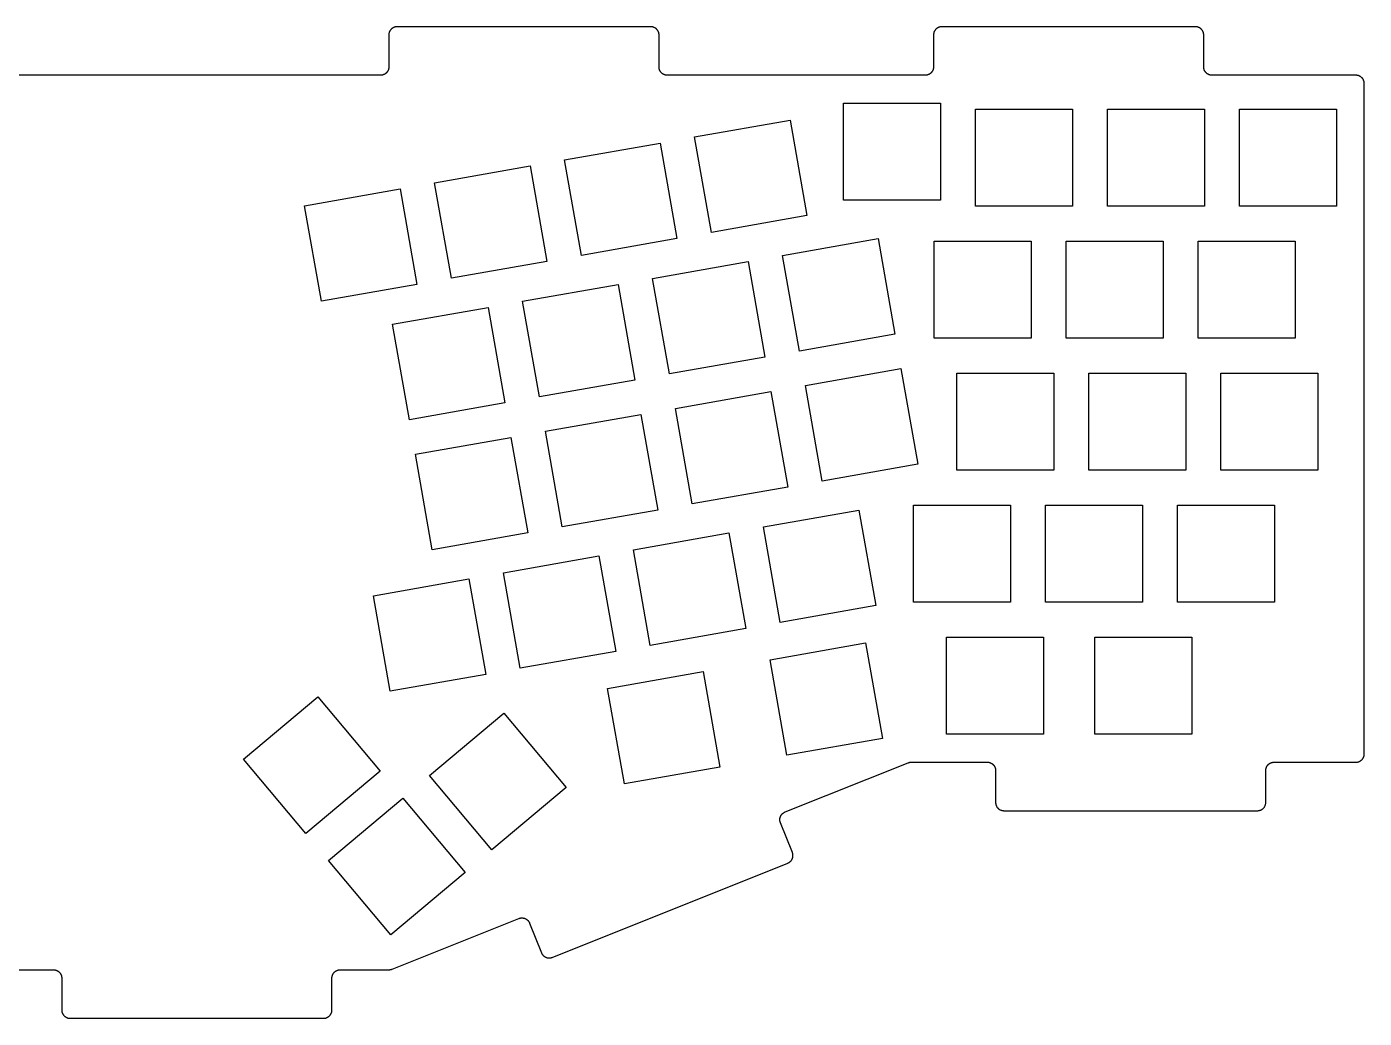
# Model space of a CAD drawing. Header units: metres. Extents: x -189 to 196, y -58 to 86.
# Drawn here: x 3.1 to 196.2, y -57.5 to 85.6 of the extents above; entities that cross this region are included whole.
import ezdxf

# ---------------------------------------------------------------- set-up
doc = ezdxf.new("R2010")
doc.units = ezdxf.units.M

msp = doc.modelspace()

# ---------------------------------------------------------------- linework, layer by layer
for p, q in [((55.5309, 84.9636), (55.5046, 84.9114)), ((55.5597, 85.0144), (55.5309, 84.9636)), ((55.591, 85.0638), (55.5597, 85.0144)), ((55.6246, 85.1116), (55.591, 85.0638)), ((55.6606, 85.1577), (55.6246, 85.1116)), ((55.6987, 85.2019), (55.6606, 85.1577)), ((55.739, 85.2442), (55.6987, 85.2019)), ((55.7814, 85.2845), (55.739, 85.2442)), ((55.8256, 85.3227), (55.7814, 85.2845)), ((55.8717, 85.3586), (55.8256, 85.3227)), ((55.9195, 85.3923), (55.8717, 85.3586)), ((55.9688, 85.4236), (55.9195, 85.3923)), ((56.0197, 85.4524), (55.9688, 85.4236)), ((56.0719, 85.4786), (56.0197, 85.4524)), ((56.1253, 85.5023), (56.0719, 85.4786)), ((56.1798, 85.5234), (56.1253, 85.5023)), ((56.2353, 85.5417), (56.1798, 85.5234)), ((56.2916, 85.5573), (56.2353, 85.5417)), ((56.3486, 85.5701), (56.2916, 85.5573)), ((56.4062, 85.5801), (56.3486, 85.5701)), ((56.4642, 85.5872), (56.4062, 85.5801)), ((56.5225, 85.5915), (56.4642, 85.5872)), ((56.5809, 85.593), (56.5225, 85.5915)), ((93.1997, 85.593), (56.5809, 85.593)), ((93.2581, 85.5915), (93.1997, 85.593)), ((93.3164, 85.5872), (93.2581, 85.5915)), ((93.3744, 85.5801), (93.3164, 85.5872)), ((93.432, 85.5701), (93.3744, 85.5801)), ((93.489, 85.5573), (93.432, 85.5701)), ((93.5453, 85.5417), (93.489, 85.5573)), ((93.6008, 85.5234), (93.5453, 85.5417)), ((93.6553, 85.5023), (93.6008, 85.5234)), ((93.7087, 85.4786), (93.6553, 85.5023)), ((93.7609, 85.4524), (93.7087, 85.4786)), ((93.8118, 85.4236), (93.7609, 85.4524)), ((93.8611, 85.3923), (93.8118, 85.4236)), ((93.9089, 85.3586), (93.8611, 85.3923)), ((93.955, 85.3227), (93.9089, 85.3586)), ((93.9993, 85.2845), (93.955, 85.3227)), ((94.0416, 85.2442), (93.9993, 85.2845)), ((94.0819, 85.2019), (94.0416, 85.2442)), ((94.12, 85.1577), (94.0819, 85.2019)), ((94.156, 85.1116), (94.12, 85.1577)), ((94.1897, 85.0638), (94.156, 85.1116)), ((94.2209, 85.0144), (94.1897, 85.0638)), ((94.2497, 84.9636), (94.2209, 85.0144)), ((94.276, 84.9114), (94.2497, 84.9636)), ((134.142, 84.9636), (134.116, 84.9114)), ((134.171, 85.0144), (134.142, 84.9636)), ((134.202, 85.0638), (134.171, 85.0144)), ((134.236, 85.1116), (134.202, 85.0638)), ((134.272, 85.1577), (134.236, 85.1116)), ((134.31, 85.2019), (134.272, 85.1577)), ((134.35, 85.2442), (134.31, 85.2019)), ((134.392, 85.2845), (134.35, 85.2442)), ((134.437, 85.3227), (134.392, 85.2845)), ((134.483, 85.3586), (134.437, 85.3227)), ((134.53, 85.3923), (134.483, 85.3586)), ((134.58, 85.4236), (134.53, 85.3923)), ((134.631, 85.4524), (134.58, 85.4236)), ((134.683, 85.4786), (134.631, 85.4524)), ((134.736, 85.5023), (134.683, 85.4786)), ((134.791, 85.5234), (134.736, 85.5023)), ((134.846, 85.5417), (134.791, 85.5234)), ((134.903, 85.5573), (134.846, 85.5417)), ((134.96, 85.5701), (134.903, 85.5573)), ((135.017, 85.5801), (134.96, 85.5701)), ((135.075, 85.5872), (135.017, 85.5801)), ((135.134, 85.5915), (135.075, 85.5872)), ((135.192, 85.593), (135.134, 85.5915)), ((171.811, 85.593), (135.192, 85.593)), ((171.869, 85.5915), (171.811, 85.593)), ((171.927, 85.5872), (171.869, 85.5915)), ((171.985, 85.5801), (171.927, 85.5872)), ((172.043, 85.5701), (171.985, 85.5801)), ((172.1, 85.5573), (172.043, 85.5701)), ((172.156, 85.5417), (172.1, 85.5573)), ((172.212, 85.5234), (172.156, 85.5417)), ((172.266, 85.5023), (172.212, 85.5234)), ((172.32, 85.4786), (172.266, 85.5023)), ((172.372, 85.4524), (172.32, 85.4786)), ((172.423, 85.4236), (172.372, 85.4524)), ((172.472, 85.3923), (172.423, 85.4236)), ((172.52, 85.3586), (172.472, 85.3923)), ((172.566, 85.3227), (172.52, 85.3586)), ((172.61, 85.2845), (172.566, 85.3227)), ((172.653, 85.2442), (172.61, 85.2845)), ((172.693, 85.2019), (172.653, 85.2442)), ((172.731, 85.1577), (172.693, 85.2019)), ((172.767, 85.1116), (172.731, 85.1577)), ((172.801, 85.0638), (172.767, 85.1116)), ((172.832, 85.0144), (172.801, 85.0638)), ((172.861, 84.9636), (172.832, 85.0144)), ((172.887, 84.9114), (172.861, 84.9636)), ((55.3917, 84.4608), (55.3903, 84.4023)), ((55.3903, 84.4023), (55.3903, 79.7912)), ((55.396, 84.519), (55.3917, 84.4608)), ((55.4032, 84.577), (55.396, 84.519)), ((55.4132, 84.6346), (55.4032, 84.577)), ((55.426, 84.6916), (55.4132, 84.6346)), ((55.4416, 84.748), (55.426, 84.6916)), ((55.4599, 84.8034), (55.4416, 84.748)), ((55.4809, 84.858), (55.4599, 84.8034)), ((55.5046, 84.9114), (55.4809, 84.858)), ((94.2997, 84.858), (94.276, 84.9114)), ((94.3207, 84.8034), (94.2997, 84.858)), ((94.339, 84.748), (94.3207, 84.8034)), ((94.3546, 84.6916), (94.339, 84.748)), ((94.3674, 84.6346), (94.3546, 84.6916)), ((94.3774, 84.577), (94.3674, 84.6346)), ((94.3846, 84.519), (94.3774, 84.577)), ((94.3889, 84.4608), (94.3846, 84.519)), ((94.3903, 84.4023), (94.3889, 84.4608)), ((94.3903, 79.7912), (94.3903, 84.4023)), ((134.003, 84.4608), (134.001, 84.4023)), ((134.001, 84.4023), (134.001, 79.7912)), ((134.007, 84.519), (134.003, 84.4608)), ((134.014, 84.577), (134.007, 84.519)), ((134.024, 84.6346), (134.014, 84.577)), ((134.037, 84.6916), (134.024, 84.6346)), ((134.053, 84.748), (134.037, 84.6916)), ((134.071, 84.8034), (134.053, 84.748)), ((134.092, 84.858), (134.071, 84.8034)), ((134.116, 84.9114), (134.092, 84.858)), ((172.911, 84.858), (172.887, 84.9114)), ((172.932, 84.8034), (172.911, 84.858)), ((172.95, 84.748), (172.932, 84.8034)), ((172.966, 84.6916), (172.95, 84.748)), ((172.978, 84.6346), (172.966, 84.6916)), ((172.988, 84.577), (172.978, 84.6346)), ((172.996, 84.519), (172.988, 84.577)), ((173, 84.4608), (172.996, 84.519)), ((173.001, 84.4023), (173, 84.4608)), ((173.001, 79.7912), (173.001, 84.4023)), ((55.2131, 79.1592), (55.1973, 79.1341)), ((55.2281, 79.1841), (55.2131, 79.1592)), ((55.2426, 79.2098), (55.2281, 79.1841)), ((55.2563, 79.2353), (55.2426, 79.2098)), ((55.2694, 79.2614), (55.2563, 79.2353)), ((55.282, 79.288), (55.2694, 79.2614)), ((55.2938, 79.3148), (55.282, 79.288)), ((55.3049, 79.3415), (55.2938, 79.3148)), ((55.3153, 79.3686), (55.3049, 79.3415)), ((55.3253, 79.3964), (55.3153, 79.3686)), ((55.3345, 79.4244), (55.3253, 79.3964)), ((55.3429, 79.4518), (55.3345, 79.4244)), ((55.3507, 79.4802), (55.3429, 79.4518)), ((55.3578, 79.5085), (55.3507, 79.4802)), ((55.3643, 79.5375), (55.3578, 79.5085)), ((55.3698, 79.5652), (55.3643, 79.5375)), ((55.375, 79.5948), (55.3698, 79.5652)), ((55.3792, 79.6231), (55.375, 79.5948)), ((55.3828, 79.6528), (55.3792, 79.6231)), ((55.3856, 79.6811), (55.3828, 79.6528)), ((55.3878, 79.7105), (55.3856, 79.6811)), ((55.3892, 79.7399), (55.3878, 79.7105)), ((55.3901, 79.7756), (55.3892, 79.7399)), ((55.3903, 79.7912), (55.3901, 79.7756)), ((94.3905, 79.7756), (94.3903, 79.7912)), ((94.3914, 79.7399), (94.3905, 79.7756)), ((94.3928, 79.7105), (94.3914, 79.7399)), ((94.395, 79.6811), (94.3928, 79.7105)), ((94.3978, 79.6528), (94.395, 79.6811)), ((94.4014, 79.6231), (94.3978, 79.6528)), ((94.4056, 79.5948), (94.4014, 79.6231)), ((94.4108, 79.5652), (94.4056, 79.5948)), ((94.4163, 79.5375), (94.4108, 79.5652)), ((94.4228, 79.5085), (94.4163, 79.5375)), ((94.4299, 79.4802), (94.4228, 79.5085)), ((94.4377, 79.4518), (94.4299, 79.4802)), ((94.4461, 79.4244), (94.4377, 79.4518)), ((94.4553, 79.3964), (94.4461, 79.4244)), ((94.4653, 79.3686), (94.4553, 79.3964)), ((94.4757, 79.3415), (94.4653, 79.3686)), ((94.4868, 79.3148), (94.4757, 79.3415)), ((94.4986, 79.288), (94.4868, 79.3148)), ((94.5112, 79.2614), (94.4986, 79.288)), ((94.5244, 79.2353), (94.5112, 79.2614)), ((94.538, 79.2098), (94.5244, 79.2353)), ((94.5525, 79.1841), (94.538, 79.2098)), ((94.5675, 79.1592), (94.5525, 79.1841)), ((94.5833, 79.1341), (94.5675, 79.1592)), ((133.824, 79.1592), (133.808, 79.1341)), ((133.839, 79.1841), (133.824, 79.1592)), ((133.854, 79.2098), (133.839, 79.1841)), ((133.867, 79.2353), (133.854, 79.2098)), ((133.88, 79.2614), (133.867, 79.2353)), ((133.893, 79.288), (133.88, 79.2614)), ((133.905, 79.3148), (133.893, 79.288)), ((133.916, 79.3415), (133.905, 79.3148)), ((133.926, 79.3686), (133.916, 79.3415)), ((133.936, 79.3964), (133.926, 79.3686)), ((133.946, 79.4244), (133.936, 79.3964)), ((133.954, 79.4518), (133.946, 79.4244)), ((133.962, 79.4802), (133.954, 79.4518)), ((133.969, 79.5085), (133.962, 79.4802)), ((133.975, 79.5375), (133.969, 79.5085)), ((133.981, 79.5652), (133.975, 79.5375)), ((133.986, 79.5948), (133.981, 79.5652)), ((133.99, 79.6231), (133.986, 79.5948)), ((133.994, 79.6528), (133.99, 79.6231)), ((133.997, 79.6811), (133.994, 79.6528)), ((133.999, 79.7105), (133.997, 79.6811)), ((134, 79.7399), (133.999, 79.7105)), ((134.001, 79.7756), (134, 79.7399)), ((134.001, 79.7912), (134.001, 79.7756)), ((173.002, 79.7756), (173.001, 79.7912)), ((173.002, 79.7399), (173.002, 79.7756)), ((173.004, 79.7105), (173.002, 79.7399)), ((173.006, 79.6811), (173.004, 79.7105)), ((173.009, 79.6528), (173.006, 79.6811)), ((173.012, 79.6231), (173.009, 79.6528)), ((173.017, 79.5948), (173.012, 79.6231)), ((173.022, 79.5652), (173.017, 79.5948)), ((173.027, 79.5375), (173.022, 79.5652)), ((173.034, 79.5085), (173.027, 79.5375)), ((173.041, 79.4802), (173.034, 79.5085)), ((173.049, 79.4518), (173.041, 79.4802)), ((173.057, 79.4244), (173.049, 79.4518)), ((173.066, 79.3964), (173.057, 79.4244)), ((173.076, 79.3686), (173.066, 79.3964)), ((173.087, 79.3415), (173.076, 79.3686)), ((173.098, 79.3148), (173.087, 79.3415)), ((173.11, 79.288), (173.098, 79.3148)), ((173.122, 79.2614), (173.11, 79.288)), ((173.135, 79.2353), (173.122, 79.2614)), ((173.149, 79.2098), (173.135, 79.2353)), ((173.164, 79.1841), (173.149, 79.2098)), ((173.178, 79.1592), (173.164, 79.1841)), ((173.194, 79.1341), (173.178, 79.1592)), ((54.1921, 78.593), (-54.1921, 78.593)), ((54.2076, 78.5932), (54.1921, 78.593)), ((54.2433, 78.594), (54.2076, 78.5932)), ((54.2727, 78.5955), (54.2433, 78.594)), ((54.3021, 78.5976), (54.2727, 78.5955)), ((54.3304, 78.6004), (54.3021, 78.5976)), ((54.3601, 78.6041), (54.3304, 78.6004)), ((54.3885, 78.6083), (54.3601, 78.6041)), ((54.4181, 78.6134), (54.3885, 78.6083)), ((54.4457, 78.6189), (54.4181, 78.6134)), ((54.4747, 78.6255), (54.4457, 78.6189)), ((54.5031, 78.6326), (54.4747, 78.6255)), ((54.5314, 78.6404), (54.5031, 78.6326)), ((54.5589, 78.6487), (54.5314, 78.6404)), ((54.5869, 78.6579), (54.5589, 78.6487)), ((54.6147, 78.6679), (54.5869, 78.6579)), ((54.6418, 78.6784), (54.6147, 78.6679)), ((54.6685, 78.6895), (54.6418, 78.6784)), ((54.6953, 78.7013), (54.6685, 78.6895)), ((54.7219, 78.7139), (54.6953, 78.7013)), ((54.7479, 78.727), (54.7219, 78.7139)), ((54.7735, 78.7406), (54.7479, 78.727)), ((54.7991, 78.7552), (54.7735, 78.7406)), ((54.8241, 78.7701), (54.7991, 78.7552)), ((54.8491, 78.786), (54.8241, 78.7701)), ((54.873, 78.8019), (54.8491, 78.786)), ((54.897, 78.8189), (54.873, 78.8019)), ((54.9204, 78.8362), (54.897, 78.8189)), ((54.9436, 78.8544), (54.9204, 78.8362)), ((54.9658, 78.8725), (54.9436, 78.8544)), ((54.9882, 78.8918), (54.9658, 78.8725)), ((55.0099, 78.9115), (54.9882, 78.8918)), ((55.0308, 78.9314), (55.0099, 78.9115)), ((55.0519, 78.9525), (55.0308, 78.9314)), ((55.0717, 78.9733), (55.0519, 78.9525)), ((55.0914, 78.9951), (55.0717, 78.9733)), ((55.1108, 79.0175), (55.0914, 78.9951)), ((55.1289, 79.0396), (55.1108, 79.0175)), ((55.1471, 79.0629), (55.1289, 79.0396)), ((55.1644, 79.0862), (55.1471, 79.0629)), ((55.1813, 79.1103), (55.1644, 79.0862)), ((55.1973, 79.1341), (55.1813, 79.1103)), ((94.5993, 79.1103), (94.5833, 79.1341)), ((94.6163, 79.0862), (94.5993, 79.1103)), ((94.6335, 79.0629), (94.6163, 79.0862)), ((94.6517, 79.0396), (94.6335, 79.0629)), ((94.6698, 79.0175), (94.6517, 79.0396)), ((94.6892, 78.9951), (94.6698, 79.0175)), ((94.7089, 78.9733), (94.6892, 78.9951)), ((94.7287, 78.9525), (94.7089, 78.9733)), ((94.7498, 78.9314), (94.7287, 78.9525)), ((94.7707, 78.9115), (94.7498, 78.9314)), ((94.7924, 78.8918), (94.7707, 78.9115)), ((94.8148, 78.8725), (94.7924, 78.8918)), ((94.837, 78.8544), (94.8148, 78.8725)), ((94.8602, 78.8362), (94.837, 78.8544)), ((94.8836, 78.8189), (94.8602, 78.8362)), ((94.9077, 78.8019), (94.8836, 78.8189)), ((94.9315, 78.786), (94.9077, 78.8019)), ((94.9565, 78.7701), (94.9315, 78.786)), ((94.9815, 78.7552), (94.9565, 78.7701)), ((95.0071, 78.7406), (94.9815, 78.7552)), ((95.0327, 78.727), (95.0071, 78.7406)), ((95.0587, 78.7139), (95.0327, 78.727)), ((95.0853, 78.7013), (95.0587, 78.7139)), ((95.1121, 78.6895), (95.0853, 78.7013)), ((95.1388, 78.6784), (95.1121, 78.6895)), ((95.1659, 78.6679), (95.1388, 78.6784)), ((95.1938, 78.6579), (95.1659, 78.6679)), ((95.2217, 78.6487), (95.1938, 78.6579)), ((95.2492, 78.6404), (95.2217, 78.6487)), ((95.2775, 78.6326), (95.2492, 78.6404)), ((95.3059, 78.6255), (95.2775, 78.6326)), ((95.3349, 78.6189), (95.3059, 78.6255)), ((95.3625, 78.6134), (95.3349, 78.6189)), ((95.3921, 78.6083), (95.3625, 78.6134)), ((95.4205, 78.6041), (95.3921, 78.6083)), ((95.4502, 78.6004), (95.4205, 78.6041)), ((95.4785, 78.5976), (95.4502, 78.6004)), ((95.5079, 78.5955), (95.4785, 78.5976)), ((95.5373, 78.594), (95.5079, 78.5955)), ((95.573, 78.5932), (95.5373, 78.594)), ((95.5885, 78.593), (95.573, 78.5932)), ((132.803, 78.593), (95.5885, 78.593)), ((132.819, 78.5932), (132.803, 78.593)), ((132.854, 78.594), (132.819, 78.5932)), ((132.884, 78.5955), (132.854, 78.594)), ((132.913, 78.5976), (132.884, 78.5955)), ((132.941, 78.6004), (132.913, 78.5976)), ((132.971, 78.6041), (132.941, 78.6004)), ((133, 78.6083), (132.971, 78.6041)), ((133.029, 78.6134), (133, 78.6083)), ((133.057, 78.6189), (133.029, 78.6134)), ((133.086, 78.6255), (133.057, 78.6189)), ((133.114, 78.6326), (133.086, 78.6255)), ((133.142, 78.6404), (133.114, 78.6326)), ((133.17, 78.6487), (133.142, 78.6404)), ((133.198, 78.6579), (133.17, 78.6487)), ((133.226, 78.6679), (133.198, 78.6579)), ((133.253, 78.6784), (133.226, 78.6679)), ((133.28, 78.6895), (133.253, 78.6784)), ((133.306, 78.7013), (133.28, 78.6895)), ((133.333, 78.7139), (133.306, 78.7013)), ((133.359, 78.727), (133.333, 78.7139)), ((133.385, 78.7406), (133.359, 78.727)), ((133.41, 78.7552), (133.385, 78.7406)), ((133.435, 78.7701), (133.41, 78.7552)), ((133.46, 78.786), (133.435, 78.7701)), ((133.484, 78.8019), (133.46, 78.786)), ((133.508, 78.8189), (133.484, 78.8019)), ((133.531, 78.8362), (133.508, 78.8189)), ((133.555, 78.8544), (133.531, 78.8362)), ((133.577, 78.8725), (133.555, 78.8544)), ((133.599, 78.8918), (133.577, 78.8725)), ((133.621, 78.9115), (133.599, 78.8918)), ((133.642, 78.9314), (133.621, 78.9115)), ((133.663, 78.9525), (133.642, 78.9314)), ((133.683, 78.9733), (133.663, 78.9525)), ((133.702, 78.9951), (133.683, 78.9733)), ((133.722, 79.0175), (133.702, 78.9951)), ((133.74, 79.0396), (133.722, 79.0175)), ((133.758, 79.0629), (133.74, 79.0396)), ((133.775, 79.0862), (133.758, 79.0629)), ((133.792, 79.1103), (133.775, 79.0862)), ((133.808, 79.1341), (133.792, 79.1103)), ((173.21, 79.1103), (173.194, 79.1341)), ((173.227, 79.0862), (173.21, 79.1103)), ((173.245, 79.0629), (173.227, 79.0862)), ((173.263, 79.0396), (173.245, 79.0629)), ((173.281, 79.0175), (173.263, 79.0396)), ((173.3, 78.9951), (173.281, 79.0175)), ((173.32, 78.9733), (173.3, 78.9951)), ((173.34, 78.9525), (173.32, 78.9733)), ((173.361, 78.9314), (173.34, 78.9525)), ((173.382, 78.9115), (173.361, 78.9314)), ((173.403, 78.8918), (173.382, 78.9115)), ((173.426, 78.8725), (173.403, 78.8918)), ((173.448, 78.8544), (173.426, 78.8725)), ((173.471, 78.8362), (173.448, 78.8544)), ((173.495, 78.8189), (173.471, 78.8362)), ((173.519, 78.8019), (173.495, 78.8189)), ((173.543, 78.786), (173.519, 78.8019)), ((173.568, 78.7701), (173.543, 78.786)), ((173.592, 78.7552), (173.568, 78.7701)), ((173.618, 78.7406), (173.592, 78.7552)), ((173.644, 78.727), (173.618, 78.7406)), ((173.67, 78.7139), (173.644, 78.727)), ((173.696, 78.7013), (173.67, 78.7139)), ((173.723, 78.6895), (173.696, 78.7013)), ((173.75, 78.6784), (173.723, 78.6895)), ((173.777, 78.6679), (173.75, 78.6784)), ((173.805, 78.6579), (173.777, 78.6679)), ((173.833, 78.6487), (173.805, 78.6579)), ((173.86, 78.6404), (173.833, 78.6487)), ((173.889, 78.6326), (173.86, 78.6404)), ((173.917, 78.6255), (173.889, 78.6326)), ((173.946, 78.6189), (173.917, 78.6255)), ((173.974, 78.6134), (173.946, 78.6189)), ((174.003, 78.6083), (173.974, 78.6134)), ((174.031, 78.6041), (174.003, 78.6083)), ((174.061, 78.6004), (174.031, 78.6041)), ((174.089, 78.5976), (174.061, 78.6004)), ((174.119, 78.5955), (174.089, 78.5976)), ((174.148, 78.594), (174.119, 78.5955)), ((174.184, 78.5932), (174.148, 78.594)), ((174.2, 78.593), (174.184, 78.5932)), ((194.977, 78.593), (174.2, 78.593)), ((195.035, 78.5915), (194.977, 78.593)), ((195.093, 78.5872), (195.035, 78.5915)), ((195.151, 78.5801), (195.093, 78.5872)), ((195.209, 78.5701), (195.151, 78.5801)), ((195.266, 78.5573), (195.209, 78.5701)), ((195.322, 78.5417), (195.266, 78.5573)), ((195.378, 78.5234), (195.322, 78.5417)), ((195.432, 78.5023), (195.378, 78.5234)), ((195.486, 78.4786), (195.432, 78.5023)), ((195.538, 78.4524), (195.486, 78.4786)), ((195.589, 78.4236), (195.538, 78.4524)), ((195.638, 78.3923), (195.589, 78.4236)), ((195.686, 78.3586), (195.638, 78.3923)), ((195.732, 78.3227), (195.686, 78.3586)), ((195.776, 78.2845), (195.732, 78.3227)), ((195.818, 78.2442), (195.776, 78.2845)), ((195.859, 78.2019), (195.818, 78.2442)), ((195.897, 78.1577), (195.859, 78.2019)), ((195.933, 78.1116), (195.897, 78.1577)), ((195.967, 78.0638), (195.933, 78.1116)), ((195.998, 78.0144), (195.967, 78.0638)), ((196.027, 77.9636), (195.998, 78.0144)), ((196.053, 77.9114), (196.027, 77.9636)), ((196.077, 77.858), (196.053, 77.9114)), ((196.098, 77.8034), (196.077, 77.858)), ((196.116, 77.748), (196.098, 77.8034)), ((196.131, 77.6916), (196.116, 77.748)), ((196.144, 77.6346), (196.131, 77.6916)), ((196.154, 77.577), (196.144, 77.6346)), ((196.161, 77.519), (196.154, 77.577)), ((196.166, 77.4608), (196.161, 77.519)), ((196.167, 77.4023), (196.166, 77.4608)), ((196.167, -19.3594), (196.167, 77.4023)), ((120.992, 60.568), (120.992, 74.568)), ((120.992, 74.568), (134.992, 74.568)), ((134.992, 74.568), (134.992, 60.568)), ((140.042, 59.675), (140.042, 73.675)), ((140.042, 73.675), (154.042, 73.675)), ((154.042, 73.675), (154.042, 59.675)), ((159.092, 59.675), (159.092, 73.675)), ((159.092, 73.675), (173.092, 73.675)), ((173.092, 73.675), (173.092, 59.675)), ((178.142, 59.675), (178.142, 73.675)), ((178.142, 73.675), (192.142, 73.675)), ((192.142, 73.675), (192.142, 59.675)), ((99.52, 69.6862), (113.307, 72.1172)), ((113.307, 72.1172), (115.738, 58.3299)), ((101.951, 55.8988), (99.52, 69.6862)), ((80.7594, 66.3782), (94.5468, 68.8092)), ((94.5468, 68.8092), (96.9778, 55.0219)), ((83.1905, 52.5909), (80.7594, 66.3782)), ((61.9989, 63.0702), (75.7862, 65.5012)), ((75.7862, 65.5012), (78.2172, 51.7139)), ((43.2383, 59.7622), (57.0256, 62.1932)), ((57.0256, 62.1932), (59.4566, 48.4059)), ((64.4299, 49.2829), (61.9989, 63.0702)), ((134.992, 60.568), (120.992, 60.568)), ((45.6693, 45.9749), (43.2383, 59.7622)), ((115.738, 58.3299), (101.951, 55.8988)), ((154.042, 59.675), (140.042, 59.675)), ((173.092, 59.675), (159.092, 59.675)), ((192.142, 59.675), (178.142, 59.675)), ((96.9778, 55.0219), (83.1905, 52.5909)), ((112.208, 52.5796), (125.996, 55.0107)), ((125.996, 55.0107), (128.427, 41.2234)), ((134.089, 40.625), (134.089, 54.625)), ((134.089, 54.625), (148.089, 54.625)), ((148.089, 54.625), (148.089, 40.625)), ((153.139, 40.625), (153.139, 54.625)), ((153.139, 54.625), (167.139, 54.625)), ((167.139, 54.625), (167.139, 40.625)), ((172.189, 40.625), (172.189, 54.625)), ((172.189, 54.625), (186.189, 54.625)), ((186.189, 54.625), (186.189, 40.625)), ((114.639, 38.7923), (112.208, 52.5796)), ((78.2172, 51.7139), (64.4299, 49.2829)), ((93.4477, 49.2716), (107.235, 51.7027)), ((107.235, 51.7027), (109.666, 37.9154)), ((59.4566, 48.4059), (45.6693, 45.9749)), ((74.6871, 45.9636), (88.4745, 48.3947)), ((88.4745, 48.3947), (90.9055, 34.6074)), ((95.8788, 35.4843), (93.4477, 49.2716)), ((55.9266, 42.6556), (69.7139, 45.0867)), ((69.7139, 45.0867), (72.145, 31.2994)), ((77.1182, 32.1763), (74.6871, 45.9636)), ((58.3577, 28.8683), (55.9266, 42.6556)), ((128.427, 41.2234), (114.639, 38.7923)), ((148.089, 40.625), (134.089, 40.625)), ((167.139, 40.625), (153.139, 40.625)), ((186.189, 40.625), (172.189, 40.625)), ((109.666, 37.9154), (95.8788, 35.4843)), ((115.516, 33.819), (129.304, 36.2501)), ((129.304, 36.2501), (131.735, 22.4628)), ((137.363, 21.575), (137.363, 35.575)), ((137.363, 35.575), (151.363, 35.575)), ((151.363, 35.575), (151.363, 21.575)), ((156.413, 21.575), (156.413, 35.575)), ((156.413, 35.575), (170.413, 35.575)), ((170.413, 35.575), (170.413, 21.575)), ((175.463, 21.575), (175.463, 35.575)), ((175.463, 35.575), (189.463, 35.575)), ((189.463, 35.575), (189.463, 21.575)), ((90.9055, 34.6074), (77.1182, 32.1763)), ((96.7557, 30.511), (110.543, 32.9421)), ((110.543, 32.9421), (112.974, 19.1548)), ((117.947, 20.0317), (115.516, 33.819)), ((72.145, 31.2994), (58.3577, 28.8683)), ((77.9951, 27.203), (91.7825, 29.6341)), ((91.7825, 29.6341), (94.2135, 15.8468)), ((99.1868, 16.7237), (96.7557, 30.511)), ((80.4262, 13.4157), (77.9951, 27.203)), ((59.2346, 23.895), (73.0219, 26.3261)), ((73.0219, 26.3261), (75.453, 12.5388)), ((61.6656, 10.1077), (59.2346, 23.895)), ((131.735, 22.4628), (117.947, 20.0317)), ((151.363, 21.575), (137.363, 21.575)), ((170.413, 21.575), (156.413, 21.575)), ((189.463, 21.575), (175.463, 21.575)), ((112.974, 19.1548), (99.1868, 16.7237)), ((94.2135, 15.8468), (80.4262, 13.4157)), ((109.444, 13.4044), (123.231, 15.8355)), ((123.231, 15.8355), (125.662, 2.04817)), ((131.112, 2.52499), (131.112, 16.525)), ((131.112, 16.525), (145.112, 16.525)), ((145.112, 16.525), (145.112, 2.52499)), ((150.162, 2.52499), (150.162, 16.525)), ((150.162, 16.525), (164.162, 16.525)), ((164.162, 16.525), (164.162, 2.52499)), ((169.212, 2.52499), (169.212, 16.525)), ((169.212, 16.525), (183.212, 16.525)), ((183.212, 16.525), (183.212, 2.52499)), ((75.453, 12.5388), (61.6656, 10.1077)), ((90.6834, 10.0964), (104.471, 12.5275)), ((104.471, 12.5275), (106.902, -1.25981)), ((111.875, -0.38289), (109.444, 13.4044)), ((93.1145, -3.69089), (90.6834, 10.0964)), ((71.9228, 6.78841), (85.7101, 9.21948)), ((85.7101, 9.21948), (88.1412, -4.56781)), ((53.1623, 3.48041), (66.9496, 5.91148)), ((66.9496, 5.91148), (69.3806, -7.87581)), ((74.3539, -6.99889), (71.9228, 6.78841)), ((55.5933, -10.3069), (53.1623, 3.48041)), ((125.662, 2.04817), (111.875, -0.38289)), ((145.112, 2.52499), (131.112, 2.52499)), ((164.162, 2.52499), (150.162, 2.52499)), ((183.212, 2.52499), (169.212, 2.52499)), ((106.902, -1.25981), (93.1145, -3.69089)), ((110.407, -5.76967), (124.194, -3.33859)), ((124.194, -3.33859), (126.625, -17.1259)), ((135.875, -16.525), (135.875, -2.52499)), ((135.875, -2.52499), (149.875, -2.52499)), ((149.875, -2.52499), (149.875, -16.525)), ((157.306, -16.525), (157.306, -2.52499)), ((157.306, -2.52499), (171.306, -2.52499)), ((171.306, -2.52499), (171.306, -16.525)), ((88.1412, -4.56781), (74.3539, -6.99889)), ((112.838, -19.557), (110.407, -5.76967)), ((86.9562, -9.90466), (100.744, -7.47359)), ((100.744, -7.47359), (103.175, -21.2609)), ((69.3806, -7.87581), (55.5933, -10.3069)), ((34.4317, -20.1323), (45.1563, -11.1332)), ((45.1563, -11.1332), (54.1553, -21.8579)), ((89.3873, -23.692), (86.9562, -9.90466)), ((61.2699, -22.4803), (71.9945, -13.4813)), ((71.9945, -13.4813), (80.9935, -24.2059)), ((126.625, -17.1259), (112.838, -19.557)), ((149.875, -16.525), (135.875, -16.525)), ((171.306, -16.525), (157.306, -16.525)), ((43.4307, -30.8569), (34.4317, -20.1323)), ((112.584, -27.7338), (130.323, -20.6381)), ((130.323, -20.6381), (130.337, -20.6325)), ((130.337, -20.6325), (130.371, -20.6199)), ((130.371, -20.6199), (130.399, -20.6104)), ((130.399, -20.6104), (130.426, -20.6016)), ((130.426, -20.6016), (130.455, -20.5934)), ((130.455, -20.5934), (130.483, -20.586)), ((130.483, -20.586), (130.512, -20.5791)), ((130.512, -20.5791), (130.54, -20.5732)), ((130.54, -20.5732), (130.569, -20.5678)), ((130.569, -20.5678), (130.597, -20.5632)), ((130.597, -20.5632), (130.626, -20.5592)), ((130.626, -20.5592), (130.656, -20.556)), ((130.656, -20.556), (130.684, -20.5535)), ((130.684, -20.5535), (130.716, -20.5516)), ((130.716, -20.5516), (130.741, -20.5506)), ((130.741, -20.5506), (130.767, -20.5501)), ((130.767, -20.5501), (130.778, -20.55)), ((130.778, -20.55), (141.762, -20.55)), ((141.762, -20.55), (141.778, -20.5502)), ((141.778, -20.5502), (141.814, -20.5511)), ((141.814, -20.5511), (141.843, -20.5525)), ((141.843, -20.5525), (141.872, -20.5547)), ((141.872, -20.5547), (141.901, -20.5575)), ((141.901, -20.5575), (141.93, -20.5611)), ((141.93, -20.5611), (141.959, -20.5653)), ((141.959, -20.5653), (141.988, -20.5705)), ((141.988, -20.5705), (142.016, -20.576)), ((142.016, -20.576), (142.045, -20.5825)), ((142.045, -20.5825), (142.073, -20.5896)), ((142.073, -20.5896), (142.102, -20.5974)), ((142.102, -20.5974), (142.129, -20.6057)), ((142.129, -20.6057), (142.157, -20.615)), ((142.157, -20.615), (142.185, -20.625)), ((142.185, -20.625), (142.212, -20.6354)), ((142.212, -20.6354), (142.239, -20.6465)), ((142.239, -20.6465), (142.266, -20.6583)), ((142.266, -20.6583), (142.292, -20.6709)), ((142.292, -20.6709), (142.318, -20.684)), ((142.318, -20.684), (142.344, -20.6977)), ((142.344, -20.6977), (142.37, -20.7122)), ((142.37, -20.7122), (142.394, -20.7272)), ((142.394, -20.7272), (142.419, -20.743)), ((142.419, -20.743), (142.443, -20.759)), ((142.443, -20.759), (142.467, -20.7759)), ((142.467, -20.7759), (142.491, -20.7932)), ((142.491, -20.7932), (142.514, -20.8114)), ((142.514, -20.8114), (142.536, -20.8295)), ((142.536, -20.8295), (142.559, -20.8489)), ((142.559, -20.8489), (142.58, -20.8686)), ((142.58, -20.8686), (142.601, -20.8884)), ((142.601, -20.8884), (142.622, -20.9095)), ((142.622, -20.9095), (142.642, -20.9304)), ((142.642, -20.9304), (142.662, -20.9521)), ((142.662, -20.9521), (142.681, -20.9745)), ((142.681, -20.9745), (142.699, -20.9966)), ((142.699, -20.9966), (142.717, -21.0199)), ((142.717, -21.0199), (142.735, -21.0432)), ((142.735, -21.0432), (142.752, -21.0673)), ((142.752, -21.0673), (142.768, -21.0912)), ((142.768, -21.0912), (142.783, -21.1162)), ((142.783, -21.1162), (142.798, -21.1411)), ((142.798, -21.1411), (142.813, -21.1668)), ((142.813, -21.1668), (142.827, -21.1924)), ((142.827, -21.1924), (142.84, -21.2184)), ((142.84, -21.2184), (142.852, -21.245)), ((182.069, -21.245), (182.082, -21.2184)), ((182.082, -21.2184), (182.095, -21.1924)), ((182.095, -21.1924), (182.108, -21.1668)), ((182.108, -21.1668), (182.123, -21.1411)), ((182.123, -21.1411), (182.138, -21.1162)), ((182.138, -21.1162), (182.154, -21.0912)), ((182.154, -21.0912), (182.17, -21.0673)), ((182.17, -21.0673), (182.187, -21.0432)), ((182.187, -21.0432), (182.204, -21.0199)), ((182.204, -21.0199), (182.222, -20.9966)), ((182.222, -20.9966), (182.24, -20.9745)), ((182.24, -20.9745), (182.26, -20.9521)), ((182.26, -20.9521), (182.279, -20.9304)), ((182.279, -20.9304), (182.299, -20.9095)), ((182.299, -20.9095), (182.32, -20.8884)), ((182.32, -20.8884), (182.341, -20.8686)), ((182.341, -20.8686), (182.363, -20.8489)), ((182.363, -20.8489), (182.385, -20.8295)), ((182.385, -20.8295), (182.407, -20.8114)), ((182.407, -20.8114), (182.431, -20.7932)), ((182.431, -20.7932), (182.454, -20.7759)), ((182.454, -20.7759), (182.478, -20.759)), ((182.478, -20.759), (182.502, -20.743)), ((182.502, -20.743), (182.527, -20.7272)), ((182.527, -20.7272), (182.552, -20.7122)), ((182.552, -20.7122), (182.577, -20.6977)), ((182.577, -20.6977), (182.603, -20.684)), ((182.603, -20.684), (182.629, -20.6709)), ((182.629, -20.6709), (182.656, -20.6583)), ((182.656, -20.6583), (182.682, -20.6465)), ((182.682, -20.6465), (182.709, -20.6354)), ((182.709, -20.6354), (182.736, -20.625)), ((182.736, -20.625), (182.764, -20.615)), ((182.764, -20.615), (182.792, -20.6057)), ((182.792, -20.6057), (182.82, -20.5974)), ((182.82, -20.5974), (182.848, -20.5896)), ((182.848, -20.5896), (182.876, -20.5825)), ((182.876, -20.5825), (182.905, -20.576)), ((182.905, -20.576), (182.933, -20.5705)), ((182.933, -20.5705), (182.962, -20.5653)), ((182.962, -20.5653), (182.991, -20.5611)), ((182.991, -20.5611), (183.021, -20.5575)), ((183.021, -20.5575), (183.049, -20.5547)), ((183.049, -20.5547), (183.078, -20.5525)), ((183.078, -20.5525), (183.108, -20.5511)), ((183.108, -20.5511), (183.143, -20.5502)), ((183.143, -20.5502), (183.159, -20.55)), ((183.159, -20.55), (194.977, -20.55)), ((194.977, -20.55), (195.035, -20.5486)), ((195.035, -20.5486), (195.093, -20.5443)), ((195.093, -20.5443), (195.151, -20.5371)), ((195.151, -20.5371), (195.209, -20.5271)), ((195.209, -20.5271), (195.266, -20.5143)), ((195.266, -20.5143), (195.322, -20.4987)), ((195.322, -20.4987), (195.378, -20.4804)), ((195.378, -20.4804), (195.432, -20.4594)), ((195.432, -20.4594), (195.486, -20.4357)), ((195.486, -20.4357), (195.538, -20.4094)), ((195.538, -20.4094), (195.589, -20.3806)), ((195.589, -20.3806), (195.638, -20.3493)), ((195.638, -20.3493), (195.686, -20.3157)), ((195.686, -20.3157), (195.732, -20.2797)), ((195.732, -20.2797), (195.776, -20.2416)), ((195.776, -20.2416), (195.818, -20.2013)), ((195.818, -20.2013), (195.859, -20.1589)), ((195.859, -20.1589), (195.897, -20.1147)), ((195.897, -20.1147), (195.933, -20.0686)), ((195.933, -20.0686), (195.967, -20.0208)), ((195.967, -20.0208), (195.998, -19.9715)), ((195.998, -19.9715), (196.027, -19.9206)), ((196.027, -19.9206), (196.053, -19.8684)), ((196.053, -19.8684), (196.077, -19.815)), ((196.077, -19.815), (196.098, -19.7605)), ((196.098, -19.7605), (196.116, -19.705)), ((196.116, -19.705), (196.131, -19.6487)), ((196.131, -19.6487), (196.144, -19.5916)), ((196.144, -19.5916), (196.154, -19.5341)), ((196.154, -19.5341), (196.161, -19.4761)), ((196.161, -19.4761), (196.166, -19.4178)), ((196.166, -19.4178), (196.167, -19.3594)), ((54.1553, -21.8579), (43.4307, -30.8569)), ((70.2689, -33.2049), (61.2699, -22.4803)), ((103.175, -21.2609), (89.3873, -23.692)), ((142.852, -21.245), (142.864, -21.2718)), ((142.864, -21.2718), (142.875, -21.2985)), ((142.875, -21.2985), (142.886, -21.3256)), ((142.886, -21.3256), (142.896, -21.3534)), ((142.896, -21.3534), (142.905, -21.3814)), ((142.905, -21.3814), (142.913, -21.4088)), ((142.913, -21.4088), (142.921, -21.4372)), ((142.921, -21.4372), (142.928, -21.4655)), ((142.928, -21.4655), (142.935, -21.4946)), ((142.935, -21.4946), (142.94, -21.5222)), ((142.94, -21.5222), (142.945, -21.5518)), ((142.945, -21.5518), (142.95, -21.5802)), ((142.95, -21.5802), (142.953, -21.6099)), ((142.953, -21.6099), (142.956, -21.6382)), ((142.956, -21.6382), (142.958, -21.6676)), ((142.958, -21.6676), (142.96, -21.697)), ((142.96, -21.697), (142.96, -21.7327)), ((142.96, -21.7327), (142.961, -21.7482)), ((142.961, -21.7482), (142.961, -26.3594)), ((181.961, -21.7327), (181.962, -21.697)), ((181.961, -21.7482), (181.961, -21.7327)), ((181.961, -26.3594), (181.961, -21.7482)), ((181.962, -21.697), (181.963, -21.6676)), ((181.963, -21.6676), (181.965, -21.6382)), ((181.965, -21.6382), (181.968, -21.6099)), ((181.968, -21.6099), (181.972, -21.5802)), ((181.972, -21.5802), (181.976, -21.5518)), ((181.976, -21.5518), (181.981, -21.5222)), ((181.981, -21.5222), (181.987, -21.4946)), ((181.987, -21.4946), (181.993, -21.4655)), ((181.993, -21.4655), (182, -21.4372)), ((182, -21.4372), (182.008, -21.4088)), ((182.008, -21.4088), (182.016, -21.3814)), ((182.016, -21.3814), (182.026, -21.3534)), ((182.026, -21.3534), (182.036, -21.3256)), ((182.036, -21.3256), (182.046, -21.2985)), ((182.046, -21.2985), (182.057, -21.2718)), ((182.057, -21.2718), (182.069, -21.245)), ((80.9935, -24.2059), (70.2689, -33.2049)), ((46.6767, -34.7254), (57.4014, -25.7264)), ((57.4014, -25.7264), (66.4004, -36.451)), ((142.961, -26.3594), (142.962, -26.4178)), ((142.962, -26.4178), (142.966, -26.4761)), ((142.966, -26.4761), (142.974, -26.5341)), ((142.974, -26.5341), (142.984, -26.5916)), ((142.984, -26.5916), (142.996, -26.6487)), ((142.996, -26.6487), (143.012, -26.705)), ((143.012, -26.705), (143.03, -26.7605)), ((143.03, -26.7605), (143.051, -26.815)), ((143.051, -26.815), (143.075, -26.8684)), ((143.075, -26.8684), (143.101, -26.9206)), ((143.101, -26.9206), (143.13, -26.9715)), ((143.13, -26.9715), (143.161, -27.0208)), ((143.161, -27.0208), (143.195, -27.0686)), ((181.726, -27.0686), (181.76, -27.0208)), ((181.76, -27.0208), (181.791, -26.9715)), ((181.791, -26.9715), (181.82, -26.9206)), ((181.82, -26.9206), (181.846, -26.8684)), ((181.846, -26.8684), (181.87, -26.815)), ((181.87, -26.815), (181.891, -26.7605)), ((181.891, -26.7605), (181.909, -26.705)), ((181.909, -26.705), (181.925, -26.6487)), ((181.925, -26.6487), (181.938, -26.5916)), ((181.938, -26.5916), (181.948, -26.5341)), ((181.948, -26.5341), (181.955, -26.4761)), ((181.955, -26.4761), (181.959, -26.4178)), ((181.959, -26.4178), (181.961, -26.3594)), ((111.829, -28.8131), (111.83, -28.7838)), ((111.829, -28.8423), (111.829, -28.8131)), ((111.829, -28.8714), (111.829, -28.8423)), ((111.83, -28.901), (111.829, -28.8714)), ((111.83, -28.7838), (111.832, -28.7547)), ((111.832, -28.93), (111.83, -28.901)), ((111.832, -28.7547), (111.835, -28.7259)), ((111.835, -28.9586), (111.832, -28.93)), ((111.835, -28.7259), (111.838, -28.6964)), ((111.838, -28.6964), (111.842, -28.6675)), ((111.842, -28.6675), (111.846, -28.6388)), ((111.846, -28.6388), (111.852, -28.61)), ((111.852, -28.61), (111.858, -28.5816)), ((111.858, -28.5816), (111.865, -28.5531)), ((111.865, -28.5531), (111.872, -28.525)), ((111.872, -28.525), (111.88, -28.4966)), ((111.88, -28.4966), (111.889, -28.469)), ((111.889, -28.469), (111.899, -28.4411)), ((111.899, -28.4411), (111.909, -28.414)), ((111.909, -28.414), (111.919, -28.3867)), ((111.919, -28.3867), (111.931, -28.3599)), ((111.931, -28.3599), (111.943, -28.3335)), ((111.943, -28.3335), (111.956, -28.307)), ((111.956, -28.307), (111.97, -28.281)), ((111.97, -28.281), (111.983, -28.2557)), ((111.983, -28.2557), (111.998, -28.2302)), ((111.998, -28.2302), (112.013, -28.2055)), ((112.013, -28.2055), (112.03, -28.1807)), ((112.03, -28.1807), (112.046, -28.1571)), ((112.046, -28.1571), (112.063, -28.1332)), ((112.063, -28.1332), (112.081, -28.1098)), ((112.081, -28.1098), (112.099, -28.0873)), ((112.099, -28.0873), (112.118, -28.0646)), ((112.118, -28.0646), (112.137, -28.043)), ((112.137, -28.043), (112.157, -28.0213)), ((112.157, -28.0213), (112.177, -28.0006)), ((112.177, -28.0006), (112.199, -27.9799)), ((112.199, -27.9799), (112.22, -27.9602)), ((112.22, -27.9602), (112.241, -27.9412)), ((112.241, -27.9412), (112.264, -27.9219)), ((112.264, -27.9219), (112.287, -27.9039)), ((112.287, -27.9039), (112.31, -27.8861)), ((112.31, -27.8861), (112.334, -27.869)), ((112.334, -27.869), (112.358, -27.8526)), ((112.358, -27.8526), (112.382, -27.8365)), ((112.382, -27.8365), (112.407, -27.8213)), ((112.407, -27.8213), (112.433, -27.8065)), ((112.433, -27.8065), (112.458, -27.7923)), ((112.458, -27.7923), (112.484, -27.7791)), ((112.484, -27.7791), (112.51, -27.7661)), ((112.51, -27.7661), (112.537, -27.7541)), ((112.537, -27.7541), (112.57, -27.7397)), ((112.57, -27.7397), (112.584, -27.7338)), ((143.195, -27.0686), (143.231, -27.1147)), ((143.231, -27.1147), (143.269, -27.1589)), ((143.269, -27.1589), (143.309, -27.2013)), ((143.309, -27.2013), (143.352, -27.2416)), ((143.352, -27.2416), (143.396, -27.2797)), ((143.396, -27.2797), (143.442, -27.3157)), ((143.442, -27.3157), (143.49, -27.3493)), ((143.49, -27.3493), (143.539, -27.3806)), ((143.539, -27.3806), (143.59, -27.4094)), ((143.59, -27.4094), (143.642, -27.4357)), ((143.642, -27.4357), (143.696, -27.4594)), ((143.696, -27.4594), (143.75, -27.4804)), ((143.75, -27.4804), (143.806, -27.4987)), ((143.806, -27.4987), (143.862, -27.5143)), ((143.862, -27.5143), (143.919, -27.5271)), ((143.919, -27.5271), (143.977, -27.5371)), ((143.977, -27.5371), (144.035, -27.5443)), ((144.035, -27.5443), (144.093, -27.5486)), ((144.093, -27.5486), (144.151, -27.55)), ((144.151, -27.55), (180.77, -27.55)), ((180.77, -27.55), (180.828, -27.5486)), ((180.828, -27.5486), (180.887, -27.5443)), ((180.887, -27.5443), (180.945, -27.5371)), ((180.945, -27.5371), (181.002, -27.5271)), ((181.002, -27.5271), (181.059, -27.5143)), ((181.059, -27.5143), (181.116, -27.4987)), ((181.116, -27.4987), (181.171, -27.4804)), ((181.171, -27.4804), (181.226, -27.4594)), ((181.226, -27.4594), (181.279, -27.4357)), ((181.279, -27.4357), (181.331, -27.4094)), ((181.331, -27.4094), (181.382, -27.3806)), ((181.382, -27.3806), (181.432, -27.3493)), ((181.432, -27.3493), (181.479, -27.3157)), ((181.479, -27.3157), (181.525, -27.2797)), ((181.525, -27.2797), (181.57, -27.2416)), ((181.57, -27.2416), (181.612, -27.2013)), ((181.612, -27.2013), (181.652, -27.1589)), ((181.652, -27.1589), (181.69, -27.1147)), ((181.69, -27.1147), (181.726, -27.0686)), ((111.838, -28.988), (111.835, -28.9586)), ((111.842, -29.017), (111.838, -28.988)), ((111.846, -29.0458), (111.842, -29.017)), ((111.852, -29.0745), (111.846, -29.0458)), ((111.858, -29.1033), (111.852, -29.0745)), ((111.865, -29.1313), (111.858, -29.1033)), ((111.872, -29.1601), (111.865, -29.1313)), ((111.88, -29.1876), (111.872, -29.1601)), ((111.889, -29.2157), (111.88, -29.1876)), ((111.899, -29.2434), (111.889, -29.2157)), ((111.911, -29.2771), (111.899, -29.2434)), ((111.917, -29.2917), (111.911, -29.2771)), ((113.629, -33.5728), (111.917, -29.2917)), ((55.6758, -45.45), (46.6767, -34.7254)), ((113.435, -34.7815), (113.471, -34.7358)), ((113.471, -34.7358), (113.506, -34.6885)), ((113.506, -34.6885), (113.538, -34.6395)), ((113.538, -34.6395), (113.567, -34.589)), ((113.567, -34.589), (113.594, -34.5371)), ((113.594, -34.5371), (113.618, -34.484)), ((113.618, -34.484), (113.64, -34.4297)), ((113.65, -33.6276), (113.629, -33.5728)), ((113.64, -34.4297), (113.659, -34.3745)), ((113.667, -33.6833), (113.65, -33.6276)), ((113.659, -34.3745), (113.675, -34.3183)), ((113.682, -33.7398), (113.667, -33.6833)), ((113.675, -34.3183), (113.689, -34.2615)), ((113.694, -33.797), (113.682, -33.7398)), ((113.689, -34.2615), (113.699, -34.204)), ((113.704, -33.8546), (113.694, -33.797)), ((113.699, -34.204), (113.707, -34.1461)), ((113.71, -33.9127), (113.704, -33.8546)), ((113.707, -34.1461), (113.712, -34.0879)), ((113.714, -33.9711), (113.71, -33.9127)), ((113.712, -34.0879), (113.714, -34.0295)), ((113.714, -34.0295), (113.714, -33.9711)), ((66.4004, -36.451), (55.6758, -45.45)), ((78.9666, -48.7209), (112.966, -35.1205)), ((112.966, -35.1205), (113.02, -35.0974)), ((113.02, -35.0974), (113.072, -35.0718)), ((113.072, -35.0718), (113.123, -35.0436)), ((113.123, -35.0436), (113.173, -35.013)), ((113.173, -35.013), (113.221, -34.9799)), ((113.221, -34.9799), (113.268, -34.9445)), ((113.268, -34.9445), (113.313, -34.9069)), ((113.313, -34.9069), (113.355, -34.8671)), ((113.355, -34.8671), (113.396, -34.8253)), ((113.396, -34.8253), (113.435, -34.7815)), ((55.8663, -50.4222), (74.1486, -43.1089)), ((74.1486, -43.1089), (74.1631, -43.1033)), ((74.1631, -43.1033), (74.1969, -43.0907)), ((74.1969, -43.0907), (74.2245, -43.0812)), ((74.2245, -43.0812), (74.2522, -43.0724)), ((74.2522, -43.0724), (74.2807, -43.0642)), ((74.2807, -43.0642), (74.3084, -43.0569)), ((74.3084, -43.0569), (74.3374, -43.05)), ((74.3374, -43.05), (74.3657, -43.044)), ((74.3657, -43.044), (74.3944, -43.0387)), ((74.3944, -43.0387), (74.4232, -43.034)), ((74.4232, -43.034), (74.4522, -43.0301)), ((74.4522, -43.0301), (74.4816, -43.0268)), ((74.4816, -43.0268), (74.5102, -43.0244)), ((74.5102, -43.0244), (74.5393, -43.0226)), ((74.5393, -43.0226), (74.5688, -43.0215)), ((74.5688, -43.0215), (74.5979, -43.0211)), ((74.5979, -43.0211), (74.6271, -43.0215)), ((74.6271, -43.0215), (74.6564, -43.0225)), ((74.6564, -43.0225), (74.6855, -43.0243)), ((74.6855, -43.0243), (74.7143, -43.0268)), ((74.7143, -43.0268), (74.7439, -43.0301)), ((74.7439, -43.0301), (74.7727, -43.034)), ((74.7727, -43.034), (74.8014, -43.0386)), ((74.8014, -43.0386), (74.8302, -43.044)), ((74.8302, -43.044), (74.8586, -43.05)), ((74.8586, -43.05), (74.8871, -43.0567)), ((74.8871, -43.0567), (74.9153, -43.0641)), ((74.9153, -43.0641), (74.9436, -43.0724)), ((74.9436, -43.0724), (74.9712, -43.0811)), ((74.9712, -43.0811), (74.9991, -43.0907)), ((74.9991, -43.0907), (75.0263, -43.1008)), ((75.0263, -43.1008), (75.0535, -43.1117)), ((75.0535, -43.1117), (75.0803, -43.1232)), ((75.0803, -43.1232), (75.1068, -43.1353)), ((75.1068, -43.1353), (75.1332, -43.1482)), ((75.1332, -43.1482), (75.1592, -43.1617)), ((75.1592, -43.1617), (75.1845, -43.1756)), ((75.1845, -43.1756), (75.2101, -43.1905)), ((75.2101, -43.1905), (75.2347, -43.2057)), ((75.2347, -43.2057), (75.2595, -43.2218)), ((75.2595, -43.2218), (75.2831, -43.238)), ((75.2831, -43.238), (75.307, -43.2552)), ((75.307, -43.2552), (75.3304, -43.273)), ((75.3304, -43.273), (75.3529, -43.2911)), ((75.3529, -43.2911), (75.3756, -43.3102)), ((75.3756, -43.3102), (75.3972, -43.3293)), ((75.3972, -43.3293), (75.4189, -43.3494)), ((75.4189, -43.3494), (75.4396, -43.3696)), ((75.4396, -43.3696), (75.4603, -43.3908)), ((75.4603, -43.3908), (75.4801, -43.4121)), ((75.4801, -43.4121), (75.499, -43.4335)), ((75.499, -43.4335), (75.5183, -43.4564)), ((75.5183, -43.4564), (75.5363, -43.4789)), ((75.5363, -43.4789), (75.5541, -43.5023)), ((75.5541, -43.5023), (75.5712, -43.526)), ((75.5712, -43.526), (75.5876, -43.5499)), ((75.5876, -43.5499), (75.6037, -43.5746)), ((75.6037, -43.5746), (75.6189, -43.5993)), ((75.6189, -43.5993), (75.6337, -43.6247)), ((75.6337, -43.6247), (75.6479, -43.6505)), ((75.6479, -43.6505), (75.6611, -43.6759)), ((75.6611, -43.6759), (75.674, -43.7024)), ((75.674, -43.7024), (75.6863, -43.7291)), ((75.6863, -43.7291), (75.7005, -43.7623)), ((75.7005, -43.7623), (75.7063, -43.7761)), ((75.7063, -43.7761), (77.4189, -48.0576)), ((77.4189, -48.0576), (77.442, -48.1113)), ((77.442, -48.1113), (77.4676, -48.1639)), ((77.4676, -48.1639), (77.4958, -48.2151)), ((77.4958, -48.2151), (77.5264, -48.2648)), ((77.5264, -48.2648), (77.5595, -48.313)), ((77.5595, -48.313), (77.5949, -48.3595)), ((77.5949, -48.3595), (77.6325, -48.4042)), ((77.6325, -48.4042), (77.6723, -48.447)), ((77.6723, -48.447), (77.7141, -48.4878)), ((77.7141, -48.4878), (77.7579, -48.5265)), ((77.7579, -48.5265), (77.8036, -48.563)), ((77.8036, -48.563), (77.8509, -48.5973)), ((77.8509, -48.5973), (77.8999, -48.6291)), ((77.8999, -48.6291), (77.9504, -48.6586)), ((77.9504, -48.6586), (78.0023, -48.6855)), ((78.0023, -48.6855), (78.0554, -48.7098)), ((78.0554, -48.7098), (78.1097, -48.7315)), ((78.1097, -48.7315), (78.1649, -48.7505)), ((78.1649, -48.7505), (78.2211, -48.7668)), ((78.2211, -48.7668), (78.2779, -48.7803)), ((78.2779, -48.7803), (78.3354, -48.791)), ((78.3354, -48.791), (78.3933, -48.7988)), ((78.3933, -48.7988), (78.4515, -48.8038)), ((78.4515, -48.8038), (78.5099, -48.806)), ((78.5099, -48.806), (78.5683, -48.8053)), ((78.5683, -48.8053), (78.6267, -48.8017)), ((78.6267, -48.8017), (78.6848, -48.7952)), ((78.6848, -48.7952), (78.7424, -48.7859)), ((78.7424, -48.7859), (78.7996, -48.7738)), ((78.7996, -48.7738), (78.8561, -48.7589)), ((78.8561, -48.7589), (78.9118, -48.7413)), ((78.9118, -48.7413), (78.9666, -48.7209)), ((-6.98402, -50.5073), (6.98402, -50.5073)), ((6.98402, -50.5073), (6.99959, -50.5075)), ((6.99959, -50.5075), (7.03529, -50.5084)), ((7.03529, -50.5084), (7.06468, -50.5099)), ((7.06468, -50.5099), (7.0941, -50.512)), ((7.0941, -50.512), (7.12239, -50.5148)), ((7.12239, -50.5148), (7.1521, -50.5185)), ((7.1521, -50.5185), (7.18045, -50.5227)), ((7.18045, -50.5227), (7.21007, -50.5278)), ((7.21007, -50.5278), (7.2377, -50.5333)), ((7.2377, -50.5333), (7.26671, -50.5398)), ((7.26671, -50.5398), (7.29506, -50.5469)), ((7.29506, -50.5469), (7.32341, -50.5548)), ((7.32341, -50.5548), (7.35083, -50.5631)), ((7.35083, -50.5631), (7.37881, -50.5723)), ((7.37881, -50.5723), (7.40665, -50.5823)), ((7.40665, -50.5823), (7.43373, -50.5928)), ((7.43373, -50.5928), (7.46046, -50.6038)), ((7.46046, -50.6038), (7.48723, -50.6157)), ((7.48723, -50.6157), (7.51385, -50.6283)), ((7.51385, -50.6283), (7.5399, -50.6414)), ((7.5399, -50.6414), (7.56544, -50.655)), ((7.56544, -50.655), (7.59111, -50.6696)), ((7.59111, -50.6696), (7.61604, -50.6845)), ((7.61604, -50.6845), (7.64108, -50.7004)), ((7.64108, -50.7004), (7.66492, -50.7163)), ((7.66492, -50.7163), (7.68901, -50.7333)), ((7.68901, -50.7333), (7.71233, -50.7506)), ((7.71233, -50.7506), (7.73561, -50.7687)), ((7.73561, -50.7687), (7.75772, -50.7869)), ((7.75772, -50.7869), (7.78015, -50.8062)), ((7.78015, -50.8062), (7.80188, -50.8259)), ((7.80188, -50.8259), (7.82272, -50.8458)), ((7.82272, -50.8458), (7.84384, -50.8669)), ((7.84384, -50.8669), (7.86368, -50.8877)), ((7.86368, -50.8877), (7.88338, -50.9095)), ((7.88338, -50.9095), (7.90273, -50.9319)), ((7.90273, -50.9319), (7.92087, -50.954)), ((7.92087, -50.954), (7.93904, -50.9773)), ((7.93904, -50.9773), (7.95631, -51.0006)), ((7.95631, -51.0006), (7.9733, -51.0247)), ((7.9733, -51.0247), (7.98923, -51.0485)), ((7.98923, -51.0485), (8.0051, -51.0736)), ((8.0051, -51.0736), (8.02003, -51.0985)), ((8.02003, -51.0985), (8.03458, -51.1242)), ((8.03458, -51.1242), (8.04822, -51.1497)), ((8.04822, -51.1497), (8.06133, -51.1758)), ((8.06133, -51.1758), (8.07393, -51.2024)), ((8.07393, -51.2024), (8.08577, -51.2291)), ((8.08577, -51.2291), (8.09685, -51.2559)), ((8.09685, -51.2559), (8.1073, -51.283)), ((8.1073, -51.283), (8.11728, -51.3108)), ((8.11728, -51.3108), (8.12651, -51.3388)), ((8.12651, -51.3388), (8.13483, -51.3662)), ((8.13483, -51.3662), (8.14267, -51.3945)), ((8.14267, -51.3945), (8.14977, -51.4229)), ((8.14977, -51.4229), (8.15628, -51.4519)), ((8.15628, -51.4519), (8.16179, -51.4795)), ((8.16179, -51.4795), (8.16693, -51.5092)), ((8.16693, -51.5092), (8.17113, -51.5375)), ((8.17113, -51.5375), (8.17479, -51.5672)), ((8.17479, -51.5672), (8.17758, -51.5955)), ((8.17758, -51.5955), (8.17975, -51.6249)), ((8.17975, -51.6249), (8.1812, -51.6543)), ((8.1812, -51.6543), (8.18207, -51.69)), ((8.18207, -51.69), (8.18227, -51.7056)), ((8.18227, -51.7056), (8.18227, -56.3167)), ((47.1823, -51.7056), (47.1825, -51.69)), ((47.1823, -56.3167), (47.1823, -51.7056)), ((47.1825, -51.69), (47.1833, -51.6543)), ((47.1833, -51.6543), (47.1848, -51.6249)), ((47.1848, -51.6249), (47.187, -51.5955)), ((47.187, -51.5955), (47.1897, -51.5672)), ((47.1897, -51.5672), (47.1934, -51.5375)), ((47.1934, -51.5375), (47.1976, -51.5092)), ((47.1976, -51.5092), (47.2027, -51.4795)), ((47.2027, -51.4795), (47.2083, -51.4519)), ((47.2083, -51.4519), (47.2148, -51.4229)), ((47.2148, -51.4229), (47.2219, -51.3945)), ((47.2219, -51.3945), (47.2297, -51.3662)), ((47.2297, -51.3662), (47.238, -51.3388)), ((47.238, -51.3388), (47.2473, -51.3108)), ((47.2473, -51.3108), (47.2572, -51.283)), ((47.2572, -51.283), (47.2677, -51.2559)), ((47.2677, -51.2559), (47.2788, -51.2291)), ((47.2788, -51.2291), (47.2906, -51.2024)), ((47.2906, -51.2024), (47.3032, -51.1758)), ((47.3032, -51.1758), (47.3163, -51.1497)), ((47.3163, -51.1497), (47.33, -51.1242)), ((47.33, -51.1242), (47.3445, -51.0985)), ((47.3445, -51.0985), (47.3594, -51.0736)), ((47.3594, -51.0736), (47.3753, -51.0485)), ((47.3753, -51.0485), (47.3912, -51.0247)), ((47.3912, -51.0247), (47.4082, -51.0006)), ((47.4082, -51.0006), (47.4255, -50.9773)), ((47.4255, -50.9773), (47.4437, -50.954)), ((47.4437, -50.954), (47.4618, -50.9319)), ((47.4618, -50.9319), (47.4812, -50.9095)), ((47.4812, -50.9095), (47.5009, -50.8877)), ((47.5009, -50.8877), (47.5207, -50.8669)), ((47.5207, -50.8669), (47.5418, -50.8458)), ((47.5418, -50.8458), (47.5627, -50.8259)), ((47.5627, -50.8259), (47.5844, -50.8062)), ((47.5844, -50.8062), (47.6068, -50.7869)), ((47.6068, -50.7869), (47.6289, -50.7687)), ((47.6289, -50.7687), (47.6522, -50.7506)), ((47.6522, -50.7506), (47.6755, -50.7333)), ((47.6755, -50.7333), (47.6996, -50.7163)), ((47.6996, -50.7163), (47.7234, -50.7004)), ((47.7234, -50.7004), (47.7485, -50.6845)), ((47.7485, -50.6845), (47.7734, -50.6696)), ((47.7734, -50.6696), (47.7991, -50.655)), ((47.7991, -50.655), (47.8246, -50.6414)), ((47.8246, -50.6414), (47.8507, -50.6283)), ((47.8507, -50.6283), (47.8773, -50.6157)), ((47.8773, -50.6157), (47.9041, -50.6038)), ((47.9041, -50.6038), (47.9308, -50.5928)), ((47.9308, -50.5928), (47.9579, -50.5823)), ((47.9579, -50.5823), (47.9857, -50.5723)), ((47.9857, -50.5723), (48.0137, -50.5631)), ((48.0137, -50.5631), (48.0411, -50.5548)), ((48.0411, -50.5548), (48.0695, -50.5469)), ((48.0695, -50.5469), (48.0978, -50.5398)), ((48.0978, -50.5398), (48.1268, -50.5333)), ((48.1268, -50.5333), (48.1545, -50.5278)), ((48.1545, -50.5278), (48.1841, -50.5227)), ((48.1841, -50.5227), (48.2124, -50.5185)), ((48.2124, -50.5185), (48.2421, -50.5148)), ((48.2421, -50.5148), (48.2704, -50.512)), ((48.2704, -50.512), (48.2999, -50.5099)), ((48.2999, -50.5099), (48.3292, -50.5084)), ((48.3292, -50.5084), (48.3649, -50.5075)), ((48.3649, -50.5075), (48.3805, -50.5073)), ((48.3805, -50.5073), (55.4241, -50.5073)), ((55.4241, -50.5073), (55.4826, -50.5059)), ((55.4826, -50.5059), (55.5408, -50.5016)), ((55.5408, -50.5016), (55.5988, -50.4944)), ((55.5988, -50.4944), (55.6564, -50.4845)), ((55.6564, -50.4845), (55.7134, -50.4716)), ((55.7134, -50.4716), (55.7698, -50.4561)), ((55.7698, -50.4561), (55.8252, -50.4377)), ((55.8252, -50.4377), (55.8663, -50.4222)), ((8.18227, -56.3167), (8.1837, -56.3751)), ((8.1837, -56.3751), (8.188, -56.4334)), ((8.188, -56.4334), (8.19516, -56.4914)), ((8.19516, -56.4914), (8.20515, -56.549)), ((8.20515, -56.549), (8.21796, -56.606)), ((8.21796, -56.606), (8.23354, -56.6623)), ((8.23354, -56.6623), (8.25186, -56.7178)), ((8.25186, -56.7178), (8.2729, -56.7723)), ((8.2729, -56.7723), (8.29659, -56.8258)), ((8.29659, -56.8258), (8.32286, -56.878)), ((8.32286, -56.878), (8.35165, -56.9288)), ((8.35165, -56.9288), (8.38292, -56.9782)), ((8.38292, -56.9782), (8.41658, -57.026)), ((8.41658, -57.026), (8.45253, -57.072)), ((8.45253, -57.072), (8.49069, -57.1163)), ((8.49069, -57.1163), (8.53099, -57.1586)), ((8.53099, -57.1586), (8.57332, -57.1989)), ((8.57332, -57.1989), (8.61757, -57.2371)), ((8.61757, -57.2371), (8.66364, -57.273)), ((8.66364, -57.273), (8.71143, -57.3067)), ((8.71143, -57.3067), (8.76079, -57.338)), ((8.76079, -57.338), (8.81163, -57.3667)), ((8.81163, -57.3667), (8.86383, -57.393)), ((8.86383, -57.393), (8.91727, -57.4167)), ((8.91727, -57.4167), (8.97179, -57.4377)), ((8.97179, -57.4377), (9.02727, -57.4561)), ((9.02727, -57.4561), (9.0836, -57.4716)), ((9.0836, -57.4716), (9.14061, -57.4845)), ((9.14061, -57.4845), (9.1982, -57.4944)), ((9.1982, -57.4944), (9.2562, -57.5016)), ((9.2562, -57.5016), (9.31447, -57.5059)), ((9.31447, -57.5059), (9.37289, -57.5073)), ((9.37289, -57.5073), (45.9916, -57.5073)), ((45.9916, -57.5073), (46.0501, -57.5059)), ((46.0501, -57.5059), (46.1083, -57.5016)), ((46.1083, -57.5016), (46.1663, -57.4944)), ((46.1663, -57.4944), (46.2239, -57.4845)), ((46.2239, -57.4845), (46.2809, -57.4716)), ((46.2809, -57.4716), (46.3373, -57.4561)), ((46.3373, -57.4561), (46.3927, -57.4377)), ((46.3927, -57.4377), (46.4473, -57.4167)), ((46.4473, -57.4167), (46.5007, -57.393)), ((46.5007, -57.393), (46.5529, -57.3667)), ((46.5529, -57.3667), (46.6037, -57.338)), ((46.6037, -57.338), (46.6531, -57.3067)), ((46.6531, -57.3067), (46.7009, -57.273)), ((46.7009, -57.273), (46.747, -57.2371)), ((46.747, -57.2371), (46.7912, -57.1989)), ((46.7912, -57.1989), (46.8335, -57.1586)), ((46.8335, -57.1586), (46.8738, -57.1163)), ((46.8738, -57.1163), (46.912, -57.072)), ((46.912, -57.072), (46.948, -57.026)), ((46.948, -57.026), (46.9816, -56.9782)), ((46.9816, -56.9782), (47.0129, -56.9288)), ((47.0129, -56.9288), (47.0417, -56.878)), ((47.0417, -56.878), (47.0679, -56.8258)), ((47.0679, -56.8258), (47.0916, -56.7723)), ((47.0916, -56.7723), (47.1127, -56.7178)), ((47.1127, -56.7178), (47.131, -56.6623)), ((47.131, -56.6623), (47.1466, -56.606)), ((47.1466, -56.606), (47.1594, -56.549)), ((47.1594, -56.549), (47.1694, -56.4914)), ((47.1694, -56.4914), (47.1765, -56.4334)), ((47.1765, -56.4334), (47.1808, -56.3751)), ((47.1808, -56.3751), (47.1823, -56.3167))]:
    msp.add_line(p, q)

doc.saveas('drawing.dxf')
